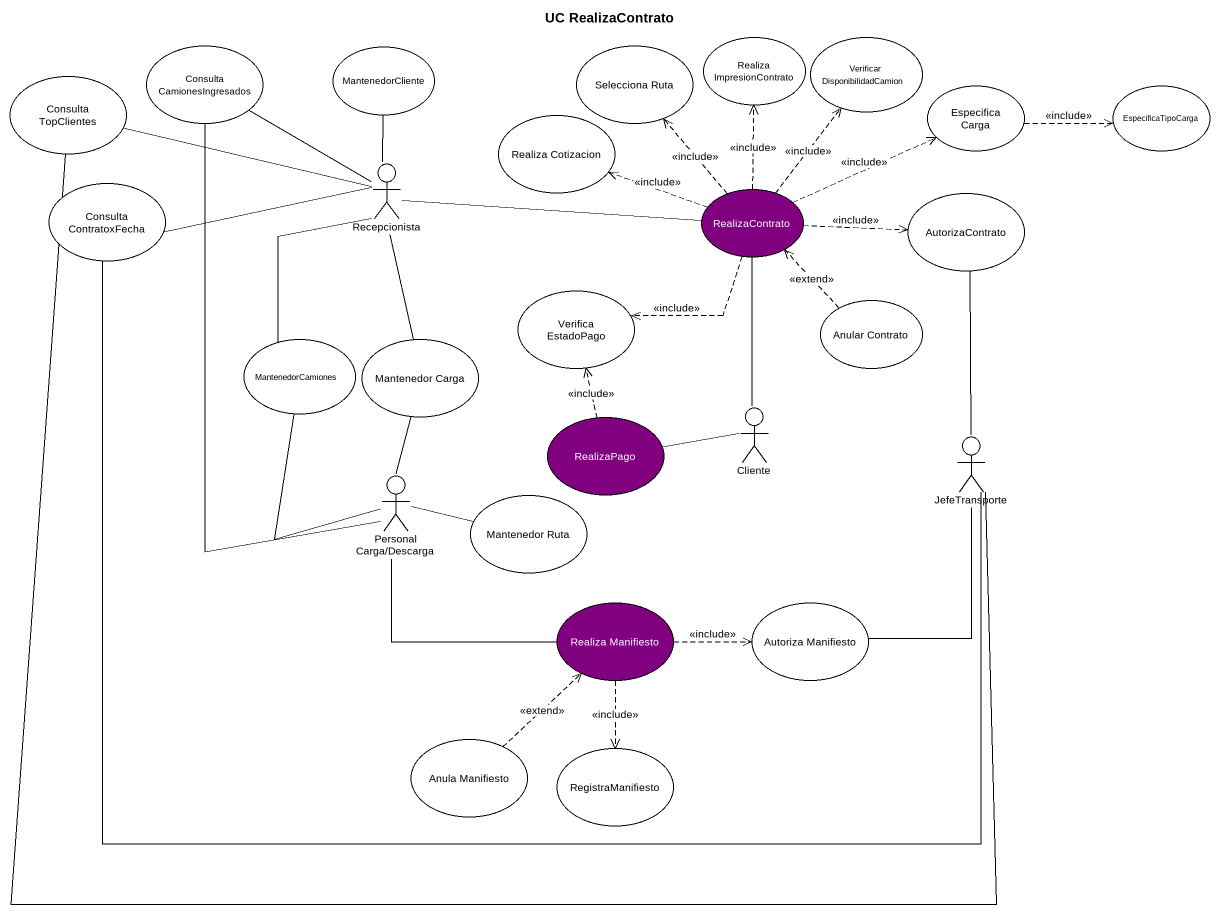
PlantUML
@startuml
title UC RealizaContrato
usecase "Consulta CamionesIngresados" as Consulta_CamionesIngresados
usecase MantenedorCliente
usecase "Selecciona Ruta" as Selecciona_Ruta
usecase "Realiza ImpresionContrato" as Realiza_ImpresionContrato
usecase "Verificar DisponibilidadCamion" as Verificar
usecase "Consulta TopClientes" as Consulta_TopClientes
usecase "Especifica Carga" as Especifica_Carga
usecase EspecificaTipoCarga
usecase "Realiza Cotizacion" as Realiza_Cotizacion
usecase "Consulta ContratoxFecha" as Consulta_ContratoxFecha
actor Recepcionista
usecase RealizaContrato #800080
usecase AutorizaContrato
usecase "Verifica EstadoPago" as Verifica_EstadoPago
usecase "Anular Contrato" as Anular_Contrato
usecase MantenedorCamiones
usecase "Mantenedor Carga" as Mantenedor_Carga
usecase RealizaPago #800080
actor Cliente
actor JefeTransporte
actor "Personal Carga/Descarga" as Personal_Carga_Descarga
usecase "Mantenedor Ruta" as Mantenedor_Ruta
usecase "Realiza Manifiesto" as Realiza_Manifiesto #800080
usecase "Autoriza Manifiesto" as Autoriza_Manifiesto
usecase "Anula Manifiesto" as Anula_Manifiesto
usecase RegistraManifiesto
Consulta_CamionesIngresados -- Personal_Carga_Descarga
Consulta_TopClientes -right- JefeTransporte
Especifica_Carga .right.> EspecificaTipoCarga : <<include>>
Consulta_ContratoxFecha -right- JefeTransporte
Recepcionista -up- Consulta_CamionesIngresados
Recepcionista -up- MantenedorCliente
Recepcionista -left- Consulta_TopClientes
Recepcionista -left- Consulta_ContratoxFecha
Recepcionista -right- RealizaContrato
Recepcionista -- MantenedorCamiones
Recepcionista -- Mantenedor_Carga
RealizaContrato .up.> Selecciona_Ruta : <<include>>
RealizaContrato .up.> Realiza_ImpresionContrato : <<include>>
RealizaContrato .up.> Verificar : <<include>>
RealizaContrato .right.> Especifica_Carga : <<include>>
RealizaContrato .left.> Realiza_Cotizacion : <<include>>
RealizaContrato .right.> AutorizaContrato : <<include>>
RealizaContrato ..> Verifica_EstadoPago : <<include>>
Anular_Contrato .up.> RealizaContrato : <<extend>>
MantenedorCamiones -- Personal_Carga_Descarga
Mantenedor_Carga -- Personal_Carga_Descarga
RealizaPago .up.> Verifica_EstadoPago : <<include>>
Cliente -up- RealizaContrato
Cliente -left- RealizaPago
JefeTransporte -up- AutorizaContrato
JefeTransporte -- Autoriza_Manifiesto
Personal_Carga_Descarga -right- Mantenedor_Ruta
Personal_Carga_Descarga -right- Realiza_Manifiesto
Realiza_Manifiesto .right.> Autoriza_Manifiesto : <<include>>
Realiza_Manifiesto ..> RegistraManifiesto : <<include>>
Anula_Manifiesto .up.> Realiza_Manifiesto : <<extend>>
@enduml
